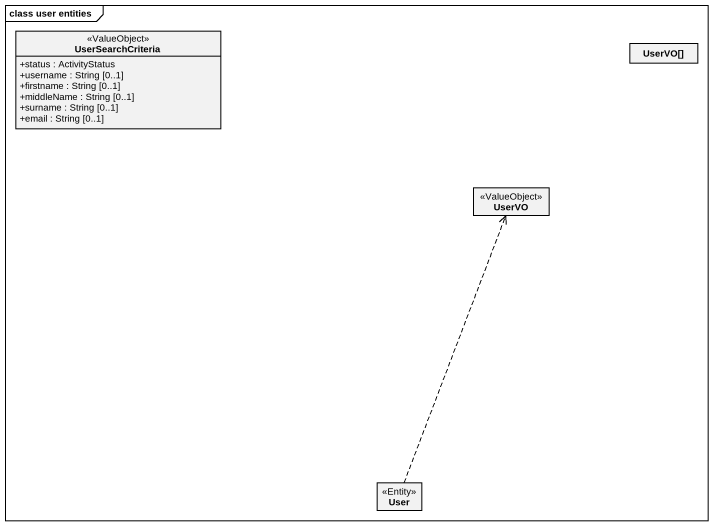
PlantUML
@startuml
mainframe class user entities
hide circle
hide empty members
skinparam classAttributeIconSize 0
class UserSearchCriteria <<ValueObject>> {
  +status : ActivityStatus
  +username : String [0..1]
  +firstname : String [0..1]
  +middleName : String [0..1]
  +surname : String [0..1]
  +email : String [0..1]
}
class "UserVO[]" as UserVO
class "UserVO" as UserVO_2 <<ValueObject>>
class User <<Entity>>
User .up.> UserVO_2
@enduml
